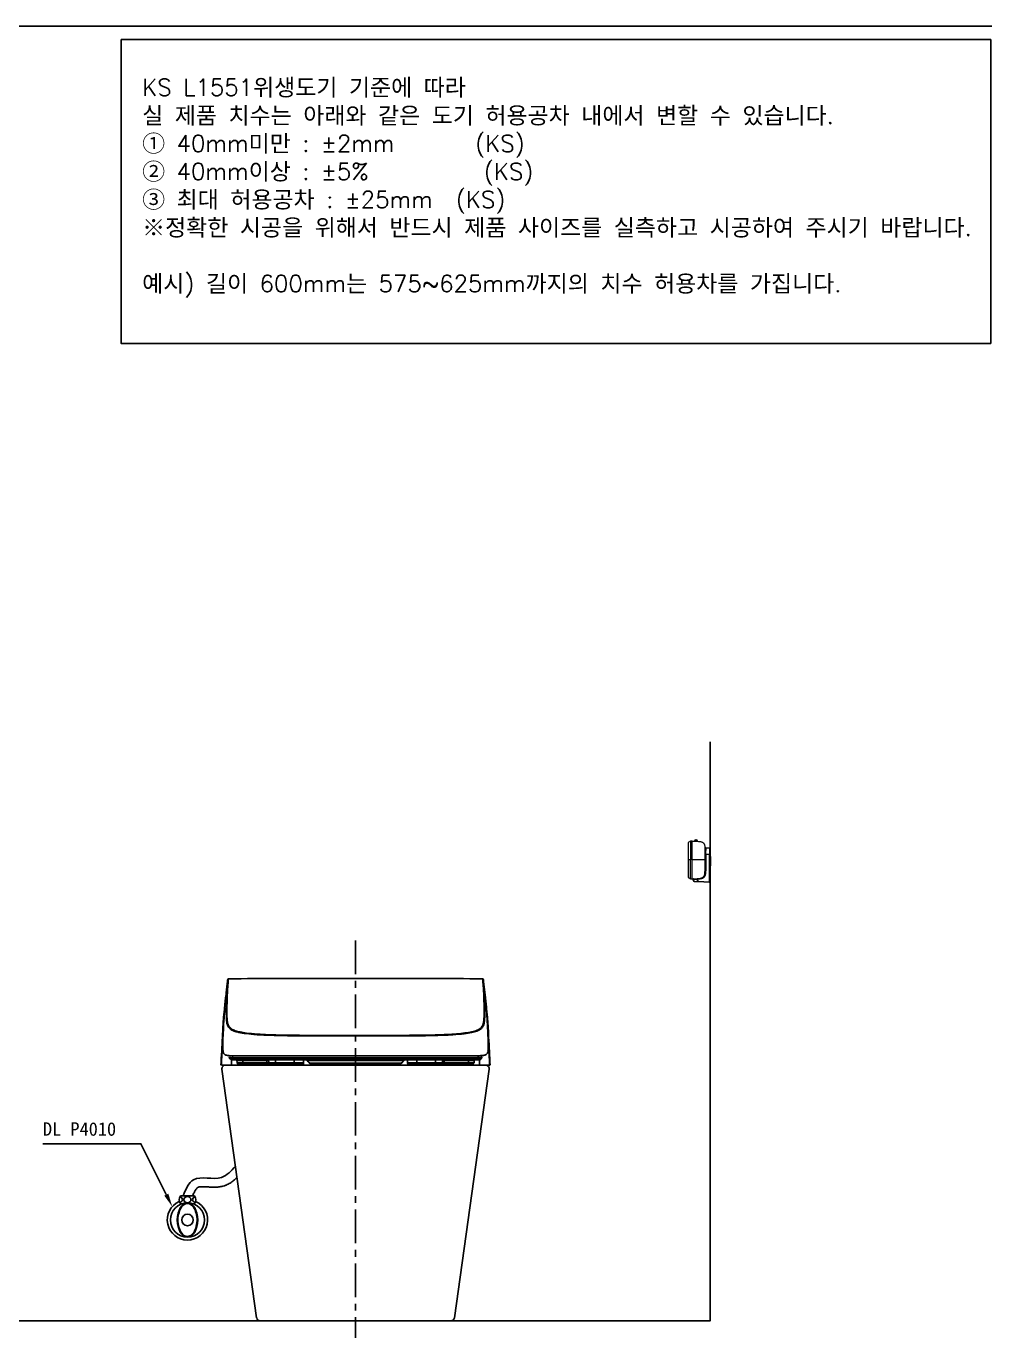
# Model space of a CAD drawing. Extents: x -1671 to 824, y 68 to 2359.
# Drawn here: x -613 to 824, y 270 to 2220 of the extents above; entities that cross this region are included whole.
import ezdxf
from ezdxf.lldxf.tags import DXFTag

# ---------------------------------------------------------------- set-up
doc = ezdxf.new("R2010")
doc.units = 0
doc.header["$LTSCALE"] = 20
doc.header["$MEASUREMENT"] = 0
doc.linetypes.add('CENTER', pattern=[2, 1.25, -0.25, 0.25, -0.25])
doc.layers.get('0').update_dxf_attribs({"linetype": 'CONTINUOUS'})
for name, color, linetype in [('1', 7, 'CONTINUOUS'), ('2', 2, 'CONTINUOUS'), ('3', 3, 'CONTINUOUS'), ('4', 4, 'CONTINUOUS'), ('6', 6, 'CONTINUOUS'), ('61', 7, 'CONTINUOUS'), ('CENTER', 2, 'CENTER')]:
    doc.layers.add(name, color=color, linetype=linetype)
doc.styles.add('ROMANS', font='romans', dxfattribs={"height": 10.144927})
tags = doc.linetypes.add('DASHED', pattern=[0.75, 0.5, -0.25]).pattern_tags.tags
tags[6:7] = [DXFTag(74, 4), DXFTag(75, 0), DXFTag(340, '0'), DXFTag(46, 1.0), DXFTag(50, 0.0), DXFTag(44, 0.0), DXFTag(45, 0.0)]
tags[4:5] = [DXFTag(74, 4), DXFTag(75, 0), DXFTag(340, '0'), DXFTag(46, 1.0), DXFTag(50, 0.0), DXFTag(44, 0.0), DXFTag(45, 0.0)]

msp = doc.modelspace()

# ---------------------------------------------------------------- linework, layer by layer
at = {"color": 7, "linetype": 'Continuous', "lineweight": 15}
for p, q in [((375.9, 1008.2), (372.4, 1006.2)), ((378.4, 1008.2), (375.9, 1008.2)), ((378.4, 952.2), (378.4, 1008.2)), ((381.7, 1008.7), (381.7, 1008.2)), ((383.2, 1010.2), (384.4, 1010.2)), ((384.4, 1010.2), (384.5, 1010.2)), ((386, 1008), (386, 1008.7)), ((397.4, 997.2), (397.4, 996.5)), ((398.4, 998.2), (403.9, 998.2)), ((404.9, 988.2), (404.9, 997.2)), ((375.9, 980.2), (372.4, 980.2)), ((398.4, 988.2), (397.4, 988.2)), ((398.4, 988.2), (398.4, 964.2)), ((403.9, 988.2), (398.4, 988.2)), ((403.9, 947.9), (403.9, 988.2)), ((404.9, 988.2), (403.9, 988.2)), ((404.9, 988.2), (404.9, 947.9)), ((405.4, 985.5), (405.4, 978.5)), ((405.4, 978.5), (405.4, 971.5)), ((372.4, 954.2), (375.9, 952.2)), ((375.9, 952.2), (378.4, 952.2)), ((381.5, 948.1), (379.7, 950.6)), ((385.1, 951.3), (387.1, 948.5)), ((387.1, 948.5), (403.9, 947.9)), ((403.9, 946.9), (387.1, 947.5)), ((404.9, 947.9), (403.9, 947.9))]:
    msp.add_line(p, q, dxfattribs=at)
at = {"color": 8, "linetype": 'Continuous', "lineweight": 15}
for p, q in [((385.7, 1008.7), (381.7, 1008.7)), ((386, 1008.7), (385.7, 1008.7))]:
    msp.add_line(p, q, dxfattribs=at)
for p, q in [((-321.4, 669.2), (-269.7, 299.2)), ((24.5, 299.2), (76.2, 669.2)), ((19.5, 294.9), (-264.7, 294.9))]:
    msp.add_line(p, q)
at = {"color": 7, "linetype": 'Continuous', "lineweight": 15}
for centre, radius, start, end in [((383.2, 1008.7), 1.5, 90, 180), ((384.5, 1008.7), 1.5, 0, 90), ((398.4, 997.2), 1, 90, 180), ((403.9, 997.2), 1, 0, 90), ((404.9, 985.5), 0.5, 0, 90), ((404.9, 971.5), 0.5, 270, 0), ((411, 947.4), 7.19, 176.0125, 183.9875), ((403.9, 947.9), 1, 268, 0)]:
    msp.add_arc(centre, radius, start, end, dxfattribs=at)
for centre, start, end in [((-316.4, 669.9), 90, 187.9537), ((71.3, 669.9), 352.035, 90), ((-264.7, 299.9), 187.9537, 270), ((19.5, 299.9), 270, 352.035)]:
    msp.add_arc(centre, 5, start, end)
for centre in [(398.4, 988.2), (403.9, 988.2)]:
    msp.add_ellipse(centre, major_axis=(0, 10), ratio=0.00349, start_param=0, end_param=1.570796, dxfattribs=at)
for points, knots in [([(372.4, 1006.2), (372.4, 1006.2), (372.4, 1006.1), (372.4, 1005.4), (372.4, 1004.5), (372.4, 1003.3), (372.4, 1001.8), (372.4, 1000), (372.4, 998.1), (372.4, 995.8), (372.4, 993.3), (372.4, 990.8), (372.4, 988), (372.4, 985.2), (372.4, 982.8), (372.4, 981.1), (372.4, 980.2)], [0, 0, 0, 0, 0.073534, 0.179335, 0.233819, 0.288304, 0.394105, 0.448589, 0.503073, 0.608874, 0.663358, 0.717843, 0.823644, 0.878128, 0.932612, 1, 1, 1, 1]), ([(375.9, 1008.2), (375.9, 1008.2), (375.9, 1008.2), (375.9, 1008.1), (375.9, 1007.8), (375.9, 1007.3), (375.9, 1006.6), (375.9, 1005.7), (375.9, 1004.6), (375.9, 1003.3), (375.9, 1001.9), (375.9, 1000.4), (375.9, 998.7), (375.9, 996.8), (375.9, 994.8), (375.9, 992.8), (375.9, 990.6), (375.9, 988.4), (375.9, 985.9), (375.9, 983.2), (375.9, 981.2), (375.9, 980.2)], [0, 0, 0, 0, 0.006863, 0.05979, 0.112716, 0.16718, 0.221643, 0.27457, 0.327496, 0.38196, 0.436423, 0.48935, 0.542276, 0.59674, 0.651203, 0.70413, 0.757056, 0.81152, 0.865984, 0.93262, 1, 1, 1, 1]), ([(378.4, 1008.2), (379.6, 1008.2), (381.9, 1008.2), (385, 1008.1), (387.6, 1007.9), (389.8, 1007.7), (391.6, 1007.3), (393, 1006.8), (394.1, 1006.2), (395, 1005.5), (395.7, 1004.6), (396.3, 1003.6), (396.8, 1002.2), (397.1, 1000.5), (397.3, 998.5), (397.4, 997), (397.4, 996.2)], [0, 0, 0, 0, 0.136575, 0.251437, 0.347332, 0.427367, 0.494909, 0.553695, 0.594435, 0.634168, 0.675231, 0.720513, 0.773012, 0.835503, 0.910437, 1, 1, 1, 1]), ([(378.4, 980.2), (378.4, 981.3), (378.4, 983.4), (378.4, 986.5), (378.4, 989.5), (378.4, 992.4), (378.4, 995.2), (378.4, 997.7), (378.4, 1000.1), (378.4, 1002.2), (378.4, 1004), (378.4, 1005.5), (378.4, 1006.7), (378.4, 1007.6), (378.4, 1008.1), (378.4, 1008.2), (378.4, 1008.2)], [0, 0, 0, 0, 0.0715153, 0.1432587, 0.214774, 0.2862893, 0.3580326, 0.4295479, 0.5010633, 0.5728066, 0.644322, 0.7158373, 0.7875806, 0.8590959, 0.929548, 1, 1, 1, 1]), ([(397.4, 980.2), (397.4, 980.9), (397.4, 982.2), (397.4, 984.2), (397.4, 986), (397.4, 987.6), (397.4, 989), (397.4, 990.3), (397.4, 991.9), (397.4, 993.3), (397.4, 994.4), (397.4, 995.3), (397.4, 996), (397.4, 996.2), (397.4, 996.2)], [0, 0, 0, 0, 0.077673, 0.157735, 0.240041, 0.304404, 0.368745, 0.434477, 0.500188, 0.631454, 0.695816, 0.760158, 0.883566, 1, 1, 1, 1]), ([(372.4, 980.2), (372.4, 978.8), (372.4, 976.6), (372.4, 973.7), (372.4, 970.9), (372.4, 968.2), (372.4, 965.7), (372.4, 963.4), (372.4, 961.2), (372.4, 959.4), (372.4, 957.7), (372.4, 956.4), (372.4, 955.4), (372.4, 954.8), (372.4, 954.3), (372.4, 954.2), (372.4, 954.2)], [0, 0, 0, 0, 0.105801, 0.160285, 0.214769, 0.32057, 0.375055, 0.429539, 0.53534, 0.589824, 0.644308, 0.750109, 0.804593, 0.859078, 0.929106, 1, 1, 1, 1]), ([(375.9, 952.2), (375.9, 952.2), (375.9, 952.2), (375.9, 952.3), (375.9, 952.6), (375.9, 953.1), (375.9, 953.8), (375.9, 954.7), (375.9, 955.8), (375.9, 957.1), (375.9, 958.5), (375.9, 960.1), (375.9, 961.8), (375.9, 963.6), (375.9, 965.6), (375.9, 967.6), (375.9, 969.8), (375.9, 972), (375.9, 974.5), (375.9, 977.3), (375.9, 979.2), (375.9, 980.2)], [0, 0, 0, 0, 0.006863, 0.05979, 0.112716, 0.16718, 0.221643, 0.27457, 0.327496, 0.38196, 0.436423, 0.48935, 0.542276, 0.59674, 0.651203, 0.70413, 0.757056, 0.81152, 0.865984, 0.93262, 1, 1, 1, 1]), ([(397.4, 980.2), (397.4, 980.2), (397.3, 980.2), (397.1, 980.2), (396.8, 980.2), (396.3, 980.2), (395.5, 980.2), (394.4, 980.2), (393, 980.2), (391.5, 980.2), (389.7, 980.2), (387.5, 980.2), (384.9, 980.2), (381.8, 980.2), (379.6, 980.2), (378.4, 980.2)], [0, 0, 0, 0, 0.090388, 0.165876, 0.228717, 0.281445, 0.340941, 0.394848, 0.449516, 0.508085, 0.575425, 0.655145, 0.7505, 0.864499, 1, 1, 1, 1]), ([(378.4, 952.2), (378.4, 952.2), (378.4, 952.3), (378.4, 952.9), (378.4, 953.7), (378.4, 954.9), (378.4, 956.5), (378.4, 958.3), (378.4, 960.4), (378.4, 962.8), (378.4, 965.3), (378.4, 968.1), (378.4, 971), (378.4, 974), (378.4, 977.1), (378.4, 979.2), (378.4, 980.2)], [0, 0, 0, 0, 0.071515, 0.143259, 0.214774, 0.286289, 0.358033, 0.429548, 0.501063, 0.572807, 0.644322, 0.715837, 0.787581, 0.859096, 0.929548, 1, 1, 1, 1]), ([(397.4, 964.2), (397.4, 964.2), (397.4, 964.3), (397.4, 964.7), (397.4, 965.2), (397.4, 966), (397.4, 966.8), (397.4, 967.8), (397.4, 969.2), (397.4, 971), (397.4, 972.8), (397.4, 974.8), (397.4, 977.2), (397.4, 979.2), (397.4, 980.2)], [0, 0, 0, 0, 0.077673, 0.157735, 0.240041, 0.304404, 0.368745, 0.434477, 0.500188, 0.631454, 0.695817, 0.760158, 0.883566, 1, 1, 1, 1]), ([(378.4, 952.2), (379.6, 952.2), (381.8, 952.2), (384.9, 952.3), (387.5, 952.5), (389.7, 952.7), (391.5, 953.1), (393, 953.7), (394.4, 954.4), (395.5, 955.4), (396.3, 956.7), (396.8, 958.2), (397.1, 959.9), (397.3, 961.9), (397.4, 963.4), (397.4, 964.2)], [0, 0, 0, 0, 0.135501, 0.2495, 0.344855, 0.424575, 0.491915, 0.550484, 0.605152, 0.659059, 0.718555, 0.771284, 0.834124, 0.909612, 1, 1, 1, 1]), ([(398.4, 964.2), (398.3, 963.6), (398.3, 962.2), (398.1, 959.7), (397.6, 957.5), (397, 956), (396.4, 955), (395.6, 954.2), (394.7, 953.4), (393.5, 952.8), (391.9, 952.2), (389.9, 951.7), (387.5, 951.5), (385.9, 951.4), (385.1, 951.3)], [0, 0, 0, 0, 0.076601, 0.206181, 0.335104, 0.386396, 0.437619, 0.489065, 0.540529, 0.604778, 0.669158, 0.77907, 0.889534, 1, 1, 1, 1]), ([(397.4, 964.2), (397.4, 964.2), (397.4, 964.2), (397.6, 964.2), (397.9, 964.2), (398.1, 964.2), (398.3, 964.2), (398.3, 964.2), (398.4, 964.2)], [0, 0, 0, 0, 0.219542, 0.439079, 0.658619, 0.878163, 0.960806, 1, 1, 1, 1]), ([(380.5, 952.2), (380.4, 952.2), (380.2, 952.2), (380, 952.1), (379.8, 951.9), (379.6, 951.7), (379.5, 951.4), (379.5, 951.1), (379.5, 950.9), (379.6, 950.7), (379.7, 950.6)], [0, 0, 0, 0, 0.125, 0.25, 0.375, 0.5, 0.625, 0.75, 0.875, 1, 1, 1, 1]), ([(385.1, 951.3), (385.1, 951.3), (384.7, 951.3), (383.9, 951.2), (382.6, 951.1), (381.3, 950.9), (380.4, 950.7), (379.8, 950.6), (379.7, 950.6), (379.7, 950.6), (379.7, 950.6)], [0, 0, 0, 0, 0.000007, 0.147707, 0.295, 0.474236, 0.630333, 0.776299, 0.999993, 1, 1, 1, 1]), ([(381.5, 948.1), (381.5, 948.1), (381.5, 948.1), (381.5, 948.1), (381.7, 948.1), (382.3, 948.2), (383.2, 948.3), (384.4, 948.4), (385.7, 948.5), (386.6, 948.5), (387.1, 948.5), (387.1, 948.5)], [0, 0, 0, 0, 0.000007, 0.055242, 0.251417, 0.38796, 0.529555, 0.684637, 0.842045, 0.999993, 1, 1, 1, 1]), ([(382.2, 947.7), (382.2, 947.7), (382, 947.7), (381.8, 947.8), (381.6, 947.9), (381.5, 948), (381.5, 948.1)], [0, 0, 0, 0, 0.2500003, 0.4999996, 0.7500001, 1, 1, 1, 1]), ([(387.1, 947.5), (386.7, 947.5), (385.9, 947.5), (384.7, 947.6), (383.7, 947.6), (382.9, 947.6), (382.4, 947.7), (382.3, 947.7), (382.2, 947.7), (382.2, 947.7)], [0, 0, 0, 0, 0.169971, 0.339443, 0.488315, 0.614407, 0.740527, 0.940514, 1, 1, 1, 1]), ([(385.1, 952.3), (385.1, 952.3), (385.1, 952.3), (385.1, 952.1), (385.1, 951.7), (385.1, 951.5), (385.1, 951.3)], [0, 0, 0, 0, 0.249999, 0.499998, 0.749999, 1, 1, 1, 1]), ([(387.1, 947.5), (387.1, 947.5), (387.1, 947.5), (387.1, 947.8), (387.1, 948.1), (387.1, 948.4), (387.1, 948.5)], [0, 0, 0, 0, 0.25, 0.500001, 0.75, 1, 1, 1, 1])]:
    msp.add_open_spline(points, degree=3, knots=knots, dxfattribs=at)
at = {"color": 4}
msp.add_spline([(-379, 480.9), (-363.6, 504.7), (-321.8, 508.2), (-301.2, 524.9)], degree=3, dxfattribs=at)
msp.add_open_spline([(-364.9, 480.9), (-364.8, 481.2), (-364.7, 481.4), (-363.8, 483.5), (-363, 485.1), (-361.5, 488), (-360.8, 489.2), (-359.6, 491), (-359.2, 491.6), (-358.4, 492.5), (-358, 492.8), (-357.6, 493.1), (-357.5, 493.2), (-357.4, 493.2), (-357.3, 493.3), (-357.2, 493.3), (-357.2, 493.4), (-357, 493.4), (-356.8, 493.5), (-356.3, 493.7), (-355.8, 493.8), (-354.7, 494.1), (-353.9, 494.1), (-352.3, 494.3), (-351.4, 494.3), (-349.3, 494.3), (-348.2, 494.3), (-345.3, 494.2), (-343.3, 494.1), (-339.1, 493.8), (-336.9, 493.7), (-332.3, 493.7), (-329.9, 493.7), (-325.4, 494.1), (-323.4, 494.4), (-320.3, 495.1), (-319.3, 495.4), (-317.7, 495.8), (-317.2, 496), (-316.1, 496.4), (-315.6, 496.6), (-314.1, 497.2), (-313.1, 497.7), (-310.1, 499.2), (-308.2, 500.4), (-304.7, 502.9), (-303.1, 504.3), (-300.7, 506.5), (-299.8, 507.4), (-298.9, 508.2)], degree=3, knots=[4.914809, 4.914809, 4.914809, 4.914809, 5.752189, 5.752189, 11.457667, 11.457667, 17.163145, 17.163145, 21.327644, 21.327644, 25.492143, 25.492143, 27.273753, 27.273753, 28.346413, 28.346413, 29.419073, 29.419073, 31.564393, 31.564393, 35.26617, 35.26617, 38.967948, 38.967948, 42.669725, 42.669725, 46.371503, 46.371503, 52.037038, 52.037038, 57.702572, 57.702572, 63.368107, 63.368107, 67.74434, 67.74434, 69.894706, 69.894706, 71.014332, 71.014332, 72.133959, 72.133959, 74.373213, 74.373213, 79.190024, 79.190024, 84.006836, 84.006836, 87.101152, 87.101152, 87.101152, 87.101152], dxfattribs=at)
at = {"layer": '1', "color": 7, "linetype": 'Continuous'}
for p, q in [((-311.7, 803.6), (-311.7, 803.6)), ((-310, 687.5), (-310, 685.3)), ((-252, 682.9), (-251.8, 678.4)), ((-240.7, 684.3), (-246.8, 684.3)), ((-241.4, 678.4), (-241.5, 682.9)), ((-240.7, 684.3), (-232.8, 684.3)), ((-240.6, 682.9), (-240.6, 683.5)), ((-233.5, 682.9), (-233.5, 683.5)), ((-213, 684.3), (-219, 684.3)), ((-213.7, 678.4), (-213.7, 682.9)), ((-213, 684.3), (-205, 684.3)), ((-200, 678.4), (-199.8, 682.9)), ((-45.4, 682.9), (-45.1, 678.4)), ((-40.1, 684.3), (-32.7, 684.3)), ((-32.5, 685.1), (-32.5, 683.5)), ((-26.1, 684.3), (-31.6, 684.3)), ((-31.4, 678.4), (-31.4, 682.9)), ((-26.8, 682.9), (-26.8, 683.5)), ((-12.4, 684.3), (-5, 684.3)), ((-11.7, 683.5), (-11.7, 682.9)), ((-4.5, 682.9), (-4.5, 683.5)), ((1.6, 684.3), (-3.8, 684.3)), ((-3.7, 678.4), (-3.7, 682.9)), ((6.7, 678.4), (6.9, 682.9)), ((-307.3, 674.9), (-322.2, 674.9)), ((71.3, 674.9), (-316.4, 674.9)), ((-250.2, 674.9), (-307.3, 674.9)), ((-299, 682.4), (-298.8, 678.8)), ((-298.8, 678.8), (-290.4, 678.8)), ((-296.8, 676.9), (-289.8, 676.9)), ((-254.3, 678.8), (-290.4, 678.8)), ((-253.7, 676.9), (-289.8, 676.9)), ((-254.3, 678.8), (-254.4, 682)), ((-251.8, 678.8), (-254.3, 678.8)), ((-251.7, 676.9), (-253.7, 676.9)), ((-251.8, 678.4), (-241.4, 678.4)), ((-251.8, 677.9), (-251.7, 676.7)), ((-241.4, 677.9), (-251.8, 677.9)), ((-241.4, 676.7), (-251.7, 676.7)), ((-241.1, 674.9), (-249.7, 674.9)), ((-213.7, 678.4), (-241.4, 678.4)), ((-241.4, 677.9), (-213.7, 677.9)), ((-241.4, 676.7), (-241.4, 677.9)), ((-241.4, 676.7), (-213.7, 676.7)), ((-241.1, 674.9), (-213.4, 674.9)), ((-200, 678.4), (-213.7, 678.4)), ((-213.7, 677.9), (-200, 677.9)), ((-213.7, 677.9), (-213.7, 676.7)), ((-213.7, 676.7), (-200.1, 676.7)), ((-213.4, 674.9), (-202.1, 674.9)), ((-200.1, 676.7), (-200, 677.9)), ((-45.1, 678.4), (-31.4, 678.4)), ((-45.1, 677.9), (-45, 676.7)), ((-45.1, 677.9), (-31.4, 677.9)), ((-45, 676.7), (-31.4, 676.7)), ((-43, 674.9), (-31.7, 674.9)), ((-31.7, 674.9), (-4, 674.9)), ((-3.7, 678.4), (-31.4, 678.4)), ((-31.4, 676.7), (-31.4, 677.9)), ((-31.4, 677.9), (-3.7, 677.9)), ((-31.4, 676.7), (-3.7, 676.7)), ((4.5, 674.9), (-4, 674.9)), ((6.7, 678.4), (-3.7, 678.4)), ((-3.7, 677.9), (-3.7, 676.7)), ((6.6, 677.9), (-3.7, 677.9)), ((6.5, 676.7), (-3.7, 676.7)), ((62.1, 674.9), (5, 674.9)), ((6.5, 676.7), (6.6, 677.9)), ((8.6, 676.9), (6.5, 676.9)), ((6.7, 678.8), (9.2, 678.8)), ((44.7, 676.9), (8.6, 676.9)), ((45.3, 678.8), (9.2, 678.8)), ((44.7, 676.9), (51.7, 676.9)), ((45.3, 678.8), (45.4, 682.1)), ((53.7, 678.8), (45.3, 678.8)), ((53.7, 678.8), (53.9, 682.4)), ((77.1, 674.9), (62.1, 674.9))]:
    msp.add_line(p, q, dxfattribs=at)
for centre, radius, start, end in [((-296.8, 678.9), 2, 183, 270), ((-251.3, 678.4), 0.5, 183, 270), ((-249.7, 676.9), 2, 185, 270), ((-202.1, 676.9), 2, 270, 355), ((-200.5, 678.4), 0.5, 270, 357), ((-44.6, 678.4), 0.5, 183, 270), ((-43, 676.9), 2, 185, 270), ((4.5, 676.9), 2, 270, 355), ((6.2, 678.4), 0.5, 270, 357), ((51.7, 678.9), 2, 270, 357)]:
    msp.add_arc(centre, radius, start, end, dxfattribs=at)
for centre, major_axis, ratio, start_param, end_param in [((-316.8, 755.3), (0.991, -0.135), 0.925221, 1.696362, 3.231487), ((71.7, 755.3), (-0.991, -0.135), 0.925221, 3.051698, 4.586823), ((-320, 697.6), (0.999, -0.032), 0.963149, 1.601601, 3.120435), ((-195.1, 681.9), (0, -1), 0.857059, 1.588248, 3.141593), ((74.9, 697.6), (0.999, 0.032), 0.963149, 0.021157, 1.539991), ((-289.8, 678.9), (0, -2), 0.309017, 4.764749, 6.283185), ((-253.7, 678.9), (0, -2), 0.309017, 4.764749, 6.283185), ((-241.4, 678.4), (0, -0.5), 0.139173, 4.764749, 6.283185), ((-241.1, 676.9), (0, 2), 0.139173, 1.658063, 3.141593), ((-213.6, 678.4), (0, -0.5), 0.139173, 4.764749, 6.283185), ((-213.4, 676.9), (0, 2), 0.139173, 1.658063, 3.141593), ((-193.4, 682), (0.884, 0.468), 0.599851, 2.48902, 3.185459), ((-193.4, 682), (0.884, 0.468), 0.599851, 3.185457, 4.009837), ((-51.7, 682), (-0.884, 0.468), 0.599851, 2.347534, 3.089358), ((-51.7, 682), (-0.884, 0.468), 0.599851, 3.089358, 3.794164), ((-31.7, 676.9), (0, 2), 0.139173, 3.141593, 4.625123), ((-31.5, 678.4), (0, -0.5), 0.139173, 0, 1.518436), ((-4, 676.9), (0, 2), 0.139173, 3.141593, 4.625123), ((-3.8, 678.4), (0, -0.5), 0.139173, 0, 1.518436), ((8.6, 678.9), (0, -2), 0.309017, 0, 1.518436), ((44.7, 678.9), (0, -2), 0.309017, 0, 1.518436)]:
    msp.add_ellipse(centre, major_axis=major_axis, ratio=ratio, start_param=start_param, end_param=end_param, dxfattribs=at)
for points, knots in [([(-315.5, 778.4), (-315.2, 781), (-314.6, 786.6), (-313.6, 794.7), (-313, 800.1), (-312.7, 802.7)], [0, 0, 0, 0, 0.326668, 0.680643, 1, 1, 1, 1]), ([(-314.8, 757), (-314.8, 758.9), (-314.8, 762.3), (-314.6, 769.3), (-314.3, 778.2), (-313.7, 788.6), (-313.1, 796.9), (-312.8, 801.3), (-312.7, 802.7)], [0, 0, 0, 0, 0.141036, 0.249904, 0.499783, 0.749764, 0.916662, 1, 1, 1, 1]), ([(-313.9, 757.9), (-313.9, 764.5), (-313.7, 771.6), (-313, 786.7), (-312.4, 794.7), (-311.7, 803.6)], [0, 0, 0, 0, 0.5, 0.5, 1, 1, 1, 1]), ([(-311.7, 803.6), (-286.5, 803.7), (-236, 804), (-160.4, 804.1), (-84.7, 804.1), (-9.1, 804), (41.4, 803.7), (66.6, 803.6)], [0, 0, 0, 0, 0.200076, 0.400114, 0.600114, 0.800075, 1, 1, 1, 1]), ([(67.6, 802.7), (67.7, 800.9), (68, 797.2), (68.2, 793.8), (68.3, 792.1)], [0, 0, 0, 0, 0.500173, 1, 1, 1, 1]), ([(67.4, 792.9), (68.1, 782.1), (68.6, 772.2), (68.8, 758.5), (68.9, 754.1), (68.7, 746), (68.5, 742.4), (68, 739.3)], [0, 0, 0, 0, 0.5, 0.5, 0.75, 0.75, 1, 1, 1, 1]), ([(68.3, 792.1), (68.4, 790.4), (68.7, 786.7), (69, 781.2), (69.3, 775.2), (69.5, 768.7), (69.7, 761.6), (69.7, 755), (69.7, 748.6), (69.5, 743.3), (69.1, 740.1), (68.9, 738.4)], [0, 0, 0, 0, 0.079655, 0.169452, 0.269417, 0.379575, 0.499943, 0.65291, 0.750136, 0.875496, 1, 1, 1, 1]), ([(72.1, 761.6), (72.1, 761.4), (72.2, 760.8), (72.2, 759.7), (72.4, 758), (72.5, 755.6), (72.7, 752.6), (72.9, 749), (73.1, 744.9), (73.4, 740.1), (73.7, 734.9), (74, 729.2), (74.3, 723.2), (74.6, 716.8), (74.8, 710.4), (75, 704.2), (75, 698.5), (74.5, 694.1), (73.1, 691.7), (70.3, 689.9), (65.3, 689.2), (57.5, 689.1), (46.8, 689.1), (32.9, 689.1), (14.7, 689.1), (-9.1, 689.1), (-40.1, 689.1), (-79.1, 689.1), (-113, 689.2), (-139.1, 689.2), (-158.7, 689.2), (-183.1, 689.1), (-210.5, 689.1), (-238.1, 689.1), (-263.5, 689.1), (-284.9, 689.1), (-300.5, 689), (-310.4, 689.1), (-315.2, 689.9), (-317.3, 691.1), (-318.4, 692.1), (-319.2, 693.4), (-319.9, 695.9), (-320.2, 701.8), (-319.9, 712.4), (-319.3, 727.3), (-318.4, 742.9), (-317.7, 754.7), (-317.4, 760.1), (-317.3, 761.6)], [0, 0, 0, 0, 0.001119, 0.003576, 0.007371, 0.012506, 0.018979, 0.02679, 0.035938, 0.046425, 0.05825, 0.071413, 0.085913, 0.10175, 0.118924, 0.137435, 0.15728, 0.17846, 0.200993, 0.22488, 0.250117, 0.276698, 0.304621, 0.333888, 0.364502, 0.396462, 0.42976, 0.464381, 0.500343, 0.511789, 0.527896, 0.548652, 0.574047, 0.604076, 0.638738, 0.678033, 0.718519, 0.751229, 0.77616, 0.79331, 0.802684, 0.811893, 0.828579, 0.852743, 0.884394, 0.923538, 0.964679, 0.990168, 1, 1, 1, 1]), ([(-317.3, 761.6), (-317.3, 761.7), (-317.2, 762.1), (-317.2, 762.7), (-317.1, 763.5), (-317.1, 764.3), (-317, 765.1), (-316.9, 766), (-316.8, 766.8), (-316.8, 767.5), (-316.7, 768), (-316.7, 768.4), (-316.6, 768.7), (-316.6, 769.1), (-316.5, 769.5), (-316.5, 769.9), (-316.4, 771), (-316.2, 772.3), (-316.1, 773.4), (-316.1, 773.9), (-316, 774.6), (-315.9, 775.4), (-315.8, 776.2), (-315.7, 776.7), (-315.7, 777.4), (-315.6, 777.9), (-315.5, 778.4)], [0, 0, 0, 0, 0.065063, 0.127736, 0.188626, 0.248148, 0.306476, 0.363994, 0.410206, 0.4456, 0.479528, 0.49297, 0.507757, 0.538511, 0.553571, 0.568633, 0.598757, 0.72566, 0.752812, 0.77125, 0.792904, 0.860962, 0.894248, 0.911269, 0.929549, 1, 1, 1, 1]), ([(70.4, 778.4), (70.5, 777.9), (70.6, 777), (70.7, 775.7), (70.9, 774.5), (71, 773.7), (71, 773.3), (71.1, 772.6), (71.2, 771.6), (71.3, 770.4), (71.4, 769.2), (71.6, 767.7), (71.7, 766.4), (71.8, 765.1), (71.9, 764.3), (72, 763.5), (72.1, 762.7), (72.1, 762.1), (72.1, 761.7), (72.1, 761.6)], [0, 0, 0, 0, 0.070483, 0.139078, 0.207183, 0.242378, 0.258452, 0.274481, 0.339445, 0.401655, 0.461925, 0.52092, 0.636325, 0.693826, 0.752122, 0.811597, 0.872428, 0.935026, 1, 1, 1, 1]), ([(-319.7, 734.1), (-319.6, 735.8), (-319.4, 740.1), (-318.9, 745.9), (-318.4, 751.3), (-318, 754), (-317.8, 755.3)], [0, 0, 0, 0, 0.245713, 0.622838, 0.811555, 1, 1, 1, 1]), ([(-316.2, 758.8), (-316.5, 758.7), (-317.1, 758.5), (-317.2, 758), (-317.5, 757.3), (-317.7, 756.2), (-317.8, 755.5)], [0, 0, 0, 0, 0.141392, 0.302729, 0.588263, 1, 1, 1, 1]), ([(68.9, 738.4), (68.8, 737.7), (68.5, 736.3), (67.8, 734.3), (67, 732.6), (65.9, 731.1), (64.7, 729.7), (63.3, 728.5), (61.7, 727.5), (60, 726.6), (56.7, 725.2), (50.3, 723.5), (38.8, 721.7), (25.8, 720.5), (8.7, 719.6), (-13.7, 718.9), (-47.3, 718.6), (-85.9, 718.6), (-123.7, 718.6), (-157.8, 718.6), (-185.7, 718.6), (-206.4, 718.7), (-226.2, 718.9), (-245.5, 719.3), (-261.7, 719.9), (-276.3, 720.9), (-288.4, 722.3), (-298, 724.1), (-304.4, 726.1), (-308.6, 728.4), (-311.7, 731.6), (-313.7, 735.8), (-314.4, 740.6), (-314.7, 745.6), (-314.9, 750.8), (-314.8, 754.9), (-314.8, 757)], [0, 0, 0, 0, 0.013632, 0.026844, 0.039636, 0.052011, 0.063969, 0.075511, 0.086638, 0.097352, 0.107654, 0.143885, 0.185511, 0.232509, 0.256269, 0.308634, 0.366526, 0.409252, 0.455718, 0.50111, 0.530534, 0.561832, 0.587262, 0.622725, 0.665169, 0.693167, 0.736588, 0.778758, 0.805081, 0.832178, 0.860065, 0.893414, 0.924466, 0.947353, 0.972531, 1, 1, 1, 1]), ([(-313.9, 757.9), (-314, 755.3), (-314, 750.1), (-313.7, 743.3), (-313, 737.5), (-311.2, 732.7), (-307.5, 729), (-301.9, 726.2), (-294.4, 724.4), (-283.8, 722.6), (-270.2, 721.3), (-253.9, 720.4), (-239.1, 719.9), (-222, 719.6), (-202.6, 719.4), (-177.2, 719.4), (-156, 719.3), (-139.4, 719.3), (-131, 719.3), (-126.8, 719.3), (-124.4, 719.3), (-123.2, 719.3), (-122.6, 719.3)], [0, 0, 0, 0, 0.062237, 0.124412, 0.186603, 0.24887, 0.311241, 0.373634, 0.435962, 0.498131, 0.586015, 0.65734, 0.711669, 0.748729, 0.823915, 0.874325, 0.936961, 0.968335, 0.984148, 0.992072, 0.996036, 1, 1, 1, 1]), ([(72.7, 755.5), (72.6, 756.1), (72.4, 757), (72.2, 757.8), (72, 758.4), (71.5, 758.6), (71, 758.8)], [0, 0, 0, 0, 0.359547, 0.612677, 0.786451, 1, 1, 1, 1]), ([(72.7, 755.3), (72.9, 754), (73.2, 751.3), (73.8, 745.9), (74.2, 740.1), (74.5, 735.8), (74.6, 734.2)], [0, 0, 0, 0, 0.189411, 0.378553, 0.757037, 1, 1, 1, 1]), ([(-319.7, 734.3), (-320, 728.4), (-320.7, 715.6), (-321.7, 695.8), (-322.5, 681.9), (-322.8, 674.9)], [0, 0, 0, 0, 0.297999, 0.648883, 1, 1, 1, 1]), ([(-321, 697.6), (-321, 698.8), (-320.9, 700.7), (-320.8, 704.6), (-320.6, 709.7), (-320.4, 716.5), (-320.2, 722.6), (-320, 727.1), (-319.9, 729.7), (-319.8, 731.8), (-319.8, 733.2), (-319.7, 734.1)], [0, 0, 0, 0, 0.112422, 0.186977, 0.373952, 0.560925, 0.747867, 0.841348, 0.903673, 0.934836, 1, 1, 1, 1]), ([(-122.6, 719.3), (-122.1, 719.3), (-121.1, 719.3), (-119.1, 719.3), (-115.6, 719.3), (-108.6, 719.3), (-94.7, 719.3), (-76.5, 719.4), (-54.5, 719.4), (-31.3, 719.5), (-2, 719.9), (20.6, 720.9), (37.5, 722.5), (48.1, 724.2), (57, 726.2), (63, 729.3), (66.2, 733.2), (67.5, 736.5), (67.9, 738.5), (68, 739.3)], [0, 0, 0, 0, 0.003957, 0.007912, 0.015832, 0.031647, 0.063259, 0.126098, 0.178756, 0.251565, 0.343902, 0.501387, 0.585045, 0.667997, 0.75013, 0.844284, 0.916879, 0.968593, 1, 1, 1, 1]), ([(77.7, 674.9), (77.3, 681.9), (76.6, 695.7), (75.5, 715.6), (74.9, 728.5), (74.6, 734.5)], [0, 0, 0, 0, 0.350136, 0.699954, 1, 1, 1, 1]), ([(74.6, 734.2), (74.6, 733.2), (74.7, 731.9), (74.8, 729.7), (74.9, 727.1), (75, 722.6), (75.3, 716.5), (75.5, 709.7), (75.7, 704.6), (75.8, 700.7), (75.9, 698.8), (75.9, 697.6)], [0, 0, 0, 0, 0.066816, 0.097919, 0.160129, 0.253455, 0.440098, 0.626742, 0.81337, 0.887782, 1, 1, 1, 1]), ([(-318.7, 695.5), (-318.8, 695.5), (-319.5, 695.8), (-320.7, 696.5), (-320.9, 697.2), (-321, 697.6)], [0, 0, 0, 0, 0.036981, 0.483185, 1, 1, 1, 1]), ([(-320, 698.5), (-320, 698.4), (-320, 698), (-319.7, 697.5), (-319.3, 697.2), (-319, 697), (-319, 697)], [0, 0, 0, 0, 0.322956, 0.642692, 0.963874, 1, 1, 1, 1]), ([(-310, 685.3), (-310, 685.4), (-310.2, 685.7), (-310.3, 686.1), (-310.4, 686.6), (-310.5, 687.1), (-310.6, 687.5)], [0, 0, 0, 0, 0.285326, 0.455346, 0.643616, 1, 1, 1, 1]), ([(-310.2, 687.5), (-309.9, 687), (-309.3, 686.4), (-308.1, 686.2), (-306.7, 686.2), (-305.1, 686.1), (-303.4, 686.1), (-301.5, 686.1), (-299.2, 686.1), (-296.8, 686.1), (-294, 686.1), (-290.9, 686.1), (-287.3, 686.1), (-282.9, 686.1), (-277.6, 686.1), (-271.5, 686.1), (-264.5, 686.1), (-257, 686.1), (-249.4, 686.1), (-242.1, 686.1), (-235.1, 686.1), (-228.5, 686.1), (-222.3, 686.1), (-216.4, 686.1), (-210.5, 686.1), (-204.2, 686.1), (-197.1, 686.1), (-189, 686.1), (-180, 686.1), (-170.9, 686.1), (-162.1, 686.1), (-154.1, 686.1), (-147, 686.1), (-140.6, 686.1), (-134.8, 686.1), (-129.5, 686.1), (-124.3, 686.1), (-119, 686.1), (-113.4, 686.1), (-107.1, 686.1), (-100.2, 686.1), (-93, 686.1), (-85.7, 686.1), (-78.6, 686.1), (-71.6, 686.1), (-64.6, 686.1), (-57.4, 686.1), (-49.8, 686.1), (-42.1, 686.1), (-33.9, 686.1), (-25.3, 686.1), (-16.5, 686.1), (-7.8, 686.1), (0.2, 686.1), (7.4, 686.1), (13.8, 686.1), (19.8, 686.1), (25.8, 686.1), (31.7, 686.1), (37.3, 686.1), (42.2, 686.1), (46.3, 686.1), (49.9, 686.1), (53.1, 686.1), (56, 686.1), (58.5, 686.1), (60.5, 686.1), (62, 686.2), (63.1, 686.2), (63.9, 686.4), (64.5, 686.8), (65, 687.3), (65.2, 687.9), (65.3, 688.2)], [0, 0, 0, 0, 0.019678, 0.037747, 0.053948, 0.068374, 0.081988, 0.096157, 0.11053, 0.124654, 0.138292, 0.152788, 0.168777, 0.186464, 0.205968, 0.226707, 0.248176, 0.269756, 0.289025, 0.305911, 0.320933, 0.334361, 0.346298, 0.357021, 0.367228, 0.377691, 0.389217, 0.402124, 0.416034, 0.429755, 0.442279, 0.453433, 0.463248, 0.471894, 0.479662, 0.486851, 0.493766, 0.500746, 0.508275, 0.516786, 0.526339, 0.536558, 0.546818, 0.556829, 0.566607, 0.576818, 0.587816, 0.599549, 0.612023, 0.625676, 0.641075, 0.658253, 0.676481, 0.69471, 0.712065, 0.728589, 0.745008, 0.762841, 0.78286, 0.803863, 0.824008, 0.84184, 0.858455, 0.875283, 0.893162, 0.911798, 0.929087, 0.944495, 0.958334, 0.970733, 0.981594, 0.991208, 1, 1, 1, 1]), ([(65.4, 687.5), (65.4, 687.2), (65.3, 686.9), (65.1, 685.9), (64.9, 685.3), (64, 684.1), (63.2, 684.1), (61.1, 683.9), (59.8, 683.9), (55, 683.9), (50.4, 683.9), (39.2, 683.9), (32.4, 683.9), (16.2, 683.9), (6.7, 683.9), (-16.1, 683.9), (-29.5, 683.9), (-52.8, 683.9), (-61.1, 683.9), (-78.4, 683.9), (-87.5, 683.9), (-105.9, 683.9), (-115.3, 683.9), (-133.9, 683.9), (-143.3, 683.9), (-161.6, 683.9), (-170.5, 683.9), (-187.7, 683.9), (-195.8, 683.9), (-218.7, 683.9), (-231.7, 683.9), (-254, 683.9), (-263.3, 683.9), (-279.1, 683.9), (-285.7, 683.9), (-296.6, 683.9), (-301, 683.9), (-305.6, 683.9), (-306.8, 683.9), (-308.7, 684.1), (-309.5, 684.3), (-310, 685.3)], [0, 0, 0, 0, 0.005513, 0.005513, 0.024277, 0.024277, 0.061805, 0.061805, 0.099333, 0.099333, 0.174388, 0.174388, 0.249444, 0.249444, 0.324499, 0.324499, 0.399555, 0.399555, 0.437083, 0.437083, 0.474611, 0.474611, 0.512139, 0.512139, 0.549666, 0.549666, 0.587194, 0.587194, 0.624722, 0.624722, 0.699778, 0.699778, 0.774833, 0.774833, 0.849889, 0.849889, 0.924944, 0.924944, 0.962472, 0.962472, 1, 1, 1, 1]), ([(-309.8, 687.2), (-309.4, 686.4), (-308.7, 686.3), (-306.8, 686.1), (-305.6, 686.1), (-301, 686.1), (-296.6, 686.1), (-285.6, 686.1), (-279, 686.1), (-263.2, 686.1), (-253.9, 686.1), (-237.2, 686.1), (-231.2, 686.1), (-218.1, 686.1), (-211, 686.1), (-195.8, 686.1), (-187.7, 686.1), (-170.6, 686.1), (-161.7, 686.1), (-143.5, 686.1), (-134.2, 686.1), (-115.5, 686.1), (-106.2, 686.1), (-87.8, 686.1), (-78.8, 686.1), (-61.6, 686.1), (-53.5, 686.1), (-38, 686.1), (-30.7, 686.1), (-17.2, 686.1), (-11, 686.1), (6.2, 686.1), (15.7, 686.1), (32, 686.1), (38.8, 686.1), (50.2, 686.1), (54.8, 686.1), (59.7, 686.1), (61, 686.1), (63.1, 686.2), (63.8, 686.3), (64.4, 686.8)], [0, 0, 0, 0, 0.03536, 0.03536, 0.074101, 0.074101, 0.151584, 0.151584, 0.229067, 0.229067, 0.30655, 0.30655, 0.345292, 0.345292, 0.384033, 0.384033, 0.422775, 0.422775, 0.461516, 0.461516, 0.500258, 0.500258, 0.538999, 0.538999, 0.577741, 0.577741, 0.616482, 0.616482, 0.655224, 0.655224, 0.693965, 0.693965, 0.771448, 0.771448, 0.848931, 0.848931, 0.926414, 0.926414, 0.965156, 0.965156, 1, 1, 1, 1]), ([(64.2, 685.3), (64.2, 685.2), (63.9, 684.2), (63.2, 683.3), (61.8, 683), (59.8, 682.9), (57, 682.9), (53.6, 682.9), (49.2, 682.9), (43.4, 682.9), (34.9, 682.9), (23.8, 682.9), (11.1, 682.9), (-2.7, 682.9), (-16.7, 682.9), (-31.5, 682.9), (-45.1, 682.9), (-60.5, 682.9), (-79.5, 682.9), (-99.5, 682.9), (-114.7, 682.9), (-134.2, 682.9), (-154.6, 682.9), (-173.2, 682.9), (-192.3, 682.9), (-214.2, 682.9), (-237.3, 682.9), (-254.1, 682.9), (-266.4, 682.9), (-275.9, 682.9), (-285.5, 682.9), (-293.1, 682.9), (-299, 682.9), (-302.6, 682.9), (-305.2, 682.9), (-306.7, 683), (-307.5, 683.1), (-308.1, 683.3), (-308.6, 683.7), (-308.8, 684.1), (-309, 684.3)], [0, 0, 0, 0, 0.003251, 0.025098, 0.047594, 0.068544, 0.09632, 0.119281, 0.1375, 0.170573, 0.203263, 0.240857, 0.286161, 0.312311, 0.34118, 0.376756, 0.39521, 0.410222, 0.450218, 0.478162, 0.493131, 0.512512, 0.557584, 0.576209, 0.592529, 0.642349, 0.683598, 0.728605, 0.762318, 0.788144, 0.821797, 0.869451, 0.892247, 0.920534, 0.944389, 0.963238, 0.972694, 0.982203, 0.990798, 1, 1, 1, 1]), ([(-305.9, 687.5), (-305.4, 686.5), (-304.7, 686.3), (-302.8, 686.1), (-301.7, 686.1), (-297.3, 686.1), (-293.2, 686.1), (-285.4, 686.1), (-282.6, 686.1), (-276.3, 686.1), (-272.9, 686.1), (-265.4, 686.1), (-261.4, 686.1), (-254.8, 686.1), (-252.5, 686.1), (-250, 686.1)], [0, 0, 0, 0, 0.13328, 0.13328, 0.266559, 0.266559, 0.533118, 0.533118, 0.666398, 0.666398, 0.799677, 0.799677, 0.932957, 0.932957, 1, 1, 1, 1]), ([(-195.2, 682.9), (-195.3, 682.9), (-195.4, 682.9), (-195.6, 682.9), (-195.6, 682.9), (-195.6, 682.9), (-195.6, 682.9), (-195.6, 682.9)], [0, 0, 0, 0, 0.356761, 0.71473, 0.82019, 0.92629, 1, 1, 1, 1]), ([(-195.3, 682.9), (-195.3, 682.8), (-195.2, 682.8), (-195, 682.7), (-194.9, 682.5), (-194.8, 682.4), (-194.7, 682.4)], [0, 0, 0, 0, 0.232724, 0.479452, 0.736729, 1, 1, 1, 1]), ([(-50, 682.9), (-50.5, 682.9), (-51.5, 682.9), (-53.1, 682.9), (-54.7, 682.9), (-56.4, 682.9), (-58.2, 682.9), (-60, 682.9), (-61.6, 682.9), (-63.8, 682.9), (-66.7, 682.9), (-70, 682.9), (-72.7, 682.9), (-74.9, 682.9), (-77.1, 682.9), (-80.2, 682.9), (-84.2, 682.9), (-90.8, 682.9), (-98, 682.9), (-105.4, 682.9), (-110.1, 682.9), (-113.9, 682.9), (-116.8, 682.9), (-119.2, 682.9), (-121.1, 682.9), (-122.1, 682.9), (-122.6, 682.9)], [0, 0, 0, 0, 0.031255, 0.062506, 0.093757, 0.125011, 0.16073, 0.196446, 0.223234, 0.250022, 0.312523, 0.375023, 0.406274, 0.437526, 0.468777, 0.500031, 0.562551, 0.625052, 0.74999, 0.812484, 0.874977, 0.906229, 0.937489, 0.968747, 0.984374, 1, 1, 1, 1]), ([(-50.4, 682.4), (-50.4, 682.4), (-50.3, 682.5), (-50.2, 682.7), (-50, 682.8), (-49.9, 682.8), (-49.8, 682.9)], [0, 0, 0, 0, 0.233857, 0.481015, 0.737921, 1, 1, 1, 1]), ([(-49.6, 682.9), (-49.6, 682.9), (-49.6, 682.9), (-49.5, 682.9), (-49.5, 682.9), (-49.5, 682.9), (-49.5, 682.9), (-49.5, 682.9), (-49.6, 682.9), (-49.7, 682.9), (-49.9, 682.9), (-49.9, 682.9), (-50, 682.9)], [0, 0, 0, 0, 0.034249, 0.079085, 0.129115, 0.227209, 0.317977, 0.413396, 0.612584, 0.812532, 0.908667, 1, 1, 1, 1]), ([(4.7, 686.1), (9.2, 686.1), (13.4, 686.1), (25.5, 686.1), (32.3, 686.1), (41, 686.1), (43.7, 686.1), (48.4, 686.1), (50.5, 686.1), (54.1, 686.1), (55.5, 686.1), (57.9, 686.2), (58.9, 686.2), (60, 686.6), (60.3, 686.8), (60.7, 687.4), (60.8, 687.6), (60.9, 687.8)], [0, 0, 0, 0, 0.124357, 0.124357, 0.38616, 0.38616, 0.517061, 0.517061, 0.647963, 0.647963, 0.778864, 0.778864, 0.909766, 0.909766, 0.975217, 0.975217, 1, 1, 1, 1]), ([(75.9, 697.6), (75.9, 697.4), (75.8, 697.1), (75.5, 696.7), (75, 696.2), (74.6, 696), (74.3, 695.8)], [0, 0, 0, 0, 0.277924, 0.540085, 0.786525, 1, 1, 1, 1]), ([(-290.5, 682.1), (-291, 682.1), (-292.1, 682.1), (-293.6, 682.1), (-294.9, 682.1), (-296, 682.2), (-296.9, 682.2), (-297.7, 682.2), (-298.3, 682.3), (-298.7, 682.3), (-298.9, 682.3), (-299, 682.4), (-299, 682.4), (-299, 682.4)], [0, 0, 0, 0, 0.110221, 0.217512, 0.321877, 0.423316, 0.521832, 0.617426, 0.7101, 0.799856, 0.886695, 0.97062, 1, 1, 1, 1]), ([(-251.6, 682), (-251.8, 682), (-252.8, 682), (-253.7, 682), (-254.4, 682)], [0, 0, 0, 0, 0.28269, 1, 1, 1, 1]), ([(-214.5, 674.9), (-215, 674.9), (-216.7, 674.9), (-219.5, 674.9), (-223.7, 674.9), (-227.9, 674.9), (-231.1, 674.9), (-233.5, 674.9), (-235, 674.9), (-235.9, 674.9), (-236.6, 674.9), (-236.9, 674.9), (-237.2, 674.9)], [0, 0, 0, 0, 0.041641, 0.150486, 0.259331, 0.477021, 0.694711, 0.803556, 0.87944, 0.948441, 0.948441, 1, 1, 1, 1]), ([(-43.3, 674.9), (-43.8, 674.9), (-46.8, 674.9), (-52.4, 674.9), (-68, 674.9), (-91.4, 674.9), (-122.6, 674.9), (-153.7, 674.9), (-177.1, 674.9), (-192.7, 674.9), (-198.4, 674.9), (-201.5, 674.9), (-202.1, 674.9)], [0, 0, 0, 0, 0.008149, 0.057257, 0.106364, 0.302794, 0.499223, 0.695653, 0.892083, 0.94119, 0.990298, 1, 1, 1, 1]), ([(-194.3, 682), (-194.4, 682), (-194.6, 682.2), (-194.7, 682.3), (-194.8, 682.4), (-194.8, 682.4)], [0, 0, 0, 0, 0.526306, 0.92497, 1, 1, 1, 1]), ([(-194.3, 681.9), (-194.1, 681.6), (-193.8, 681.1), (-193.2, 680.3), (-192.6, 679.6), (-191.6, 678.7), (-190.6, 678.2), (-189.6, 677.9), (-189.1, 677.9), (-188.9, 677.9)], [0, 0, 0, 0, 0.11397, 0.227951, 0.360513, 0.493858, 0.762609, 0.881299, 1, 1, 1, 1]), ([(-122.6, 681.9), (-127.3, 681.9), (-136.7, 681.9), (-150.2, 681.9), (-162.4, 681.9), (-173.5, 681.9), (-182.1, 681.9), (-188.8, 681.9), (-192.8, 681.9), (-194.3, 681.9)], [0, 0, 0, 0, 0.149984, 0.30006, 0.450125, 0.600191, 0.750359, 0.900615, 1, 1, 1, 1]), ([(-193.8, 681.3), (-193.5, 680.9), (-193, 680), (-192.2, 679), (-191.4, 678.2), (-190.5, 677.6), (-189.7, 677.2), (-188.9, 676.9), (-188.3, 676.9), (-188, 676.9)], [0, 0, 0, 0, 0.164034, 0.32101, 0.470925, 0.613779, 0.749575, 0.878313, 1, 1, 1, 1]), ([(-188.9, 677.9), (-186.6, 677.9), (-181.8, 677.9), (-173.4, 677.9), (-162.4, 677.9), (-150.1, 677.9), (-136.7, 677.9), (-127.3, 677.9), (-122.6, 677.9)], [0, 0, 0, 0, 0.153915, 0.323241, 0.492451, 0.661661, 0.830882, 1, 1, 1, 1]), ([(-50.9, 681.9), (-52.4, 681.9), (-56.3, 681.9), (-63, 681.9), (-71.7, 681.9), (-82.7, 681.9), (-95, 681.9), (-108.5, 681.9), (-117.9, 681.9), (-122.6, 681.9)], [0, 0, 0, 0, 0.099385, 0.249641, 0.399809, 0.549875, 0.699941, 0.850016, 1, 1, 1, 1]), ([(-122.6, 677.9), (-117.9, 677.9), (-108.5, 677.9), (-95, 677.9), (-82.7, 677.9), (-71.7, 677.9), (-63.3, 677.9), (-58.5, 677.9), (-56.3, 677.9)], [0, 0, 0, 0, 0.169117, 0.338339, 0.507549, 0.676759, 0.846085, 1, 1, 1, 1]), ([(-56.6, 676.9), (-56.4, 677), (-56, 677), (-55.2, 677.3), (-54.2, 677.8), (-53.4, 678.5), (-53, 678.9), (-52.9, 679)], [0, 0, 0, 0, 0.102084, 0.357674, 0.62938, 0.917207, 1, 1, 1, 1]), ([(-56.3, 677.9), (-56, 677.9), (-55.6, 677.9), (-54.6, 678.2), (-53.3, 678.8), (-52.2, 680), (-51.4, 681.1), (-51, 681.6), (-50.9, 681.9)], [0, 0, 0, 0, 0.116251, 0.232499, 0.500157, 0.767666, 0.883835, 1, 1, 1, 1]), ([(-50.4, 682.4), (-50.4, 682.4), (-50.4, 682.4), (-50.5, 682.2), (-50.7, 682), (-50.8, 682)], [0, 0, 0, 0, 0.073875, 0.445978, 1, 1, 1, 1]), ([(-7.9, 674.9), (-8.2, 674.9), (-8.5, 674.9), (-9.3, 674.9), (-10.1, 674.9), (-11.6, 674.9), (-14.1, 674.9), (-17.2, 674.9), (-21.4, 674.9), (-25.6, 674.9), (-28.6, 674.9), (-30.4, 674.9), (-31, 674.9)], [0, 0, 0, 0, 0.050987, 0.050987, 0.119232, 0.19428, 0.301928, 0.517222, 0.732517, 0.840164, 0.947811, 1, 1, 1, 1]), ([(9.2, 682), (8.8, 682), (7.9, 682), (7, 682), (6.5, 682), (6.4, 682)], [0, 0, 0, 0, 0.487916, 0.937282, 1, 1, 1, 1]), ([(53.9, 682.4), (53.9, 682.4), (53.7, 682.3), (52.9, 682.2), (51.2, 682.2), (48.7, 682.1), (46.5, 682.1), (45.4, 682.1)], [0, 0, 0, 0, 0.143078, 0.336673, 0.544021, 0.765129, 1, 1, 1, 1])]:
    msp.add_open_spline(points, degree=3, knots=knots, dxfattribs=at)
for points, degree in [([(-312.3, 803.3), (-312.5, 803.2), (-312.7, 802.9), (-312.7, 802.7)], 3), ([(-312, 803.5), (-312.1, 803.5), (-312.2, 803.4), (-312.3, 803.3)], 3), ([(-311.7, 803.6), (-311.8, 803.6), (-311.9, 803.5), (-312, 803.5)], 3), ([(67.4, 792.9), (67.1, 796.3), (66.9, 799.9), (66.6, 803.6)], 3), ([(67.2, 803.3), (67, 803.5), (66.8, 803.6), (66.6, 803.6)], 3), ([(67.6, 802.7), (67.5, 802.9), (67.4, 803.2), (67.2, 803.3)], 3), ([(67.6, 802.7), (67.9, 800), (68.5, 794.5), (69.5, 786.4), (70.1, 781.1), (70.4, 778.4)], 3), ([(67.4, 792.9), (67.8, 792.9), (68.3, 792.5), (68.3, 792.1)], 3), ([(-313.9, 757.9), (-314.3, 757.8), (-314.8, 757.4), (-314.8, 757)], 3), ([(68, 739.3), (68.4, 739.2), (68.9, 738.8), (68.9, 738.4)], 3), ([(-322.2, 674.9), (-321.8, 682.5), (-321.4, 690), (-321, 697.6)], 3), ([(-306.8, 683.1), (-307, 680.3), (-307.1, 677.6), (-307.3, 674.9)], 3), ([(-195.1, 682.9), (-195.1, 682.9), (-195.2, 682.9), (-195.2, 682.9)], 3), ([(-122.6, 682.9), (-125.8, 682.9), (-131.9, 682.9), (-139.8, 682.9), (-146.7, 682.9), (-152.8, 682.9), (-158, 682.9), (-162.5, 682.9), (-166.5, 682.9), (-170, 682.9), (-173.4, 682.9), (-176.7, 682.9), (-179.8, 682.9), (-182.8, 682.9), (-185.7, 682.9), (-188.8, 682.9), (-191.9, 682.9), (-194, 682.9), (-195.1, 682.9)], 3), ([(-50, 682.9), (-50, 682.9), (-50, 682.9), (-50, 682.9)], 3), ([(62.1, 674.9), (62, 677.6), (61.8, 680.3), (61.7, 683.1)], 3), ([(73.9, 697), (74.6, 697.5), (74.9, 698), (74.9, 698.5)], 3), ([(75.9, 697.6), (76.3, 690), (76.7, 682.5), (77.1, 674.9)], 3), ([(-254.4, 682), (-268.6, 682), (-280.7, 682.1), (-290.5, 682.1)], 3), ([(-290.4, 678.8), (-290.5, 679.9), (-290.5, 681), (-290.5, 682.1)], 3), ([(-250.2, 674.9), (-250.2, 674.9), (-250.2, 675), (-250.2, 675)], 3), ([(-237.2, 674.9), (-238.1, 674.9), (-239.2, 674.9), (-240.4, 674.9)], 3), ([(-194.8, 682.4), (-194.3, 681.5)], 1), ([(-194.3, 681.9), (-194.3, 681.9), (-194.3, 681.9), (-194.3, 681.9), (-194.3, 682)], 3), ([(-188, 676.9), (-186.9, 676.9), (-184.8, 676.9), (-181.7, 676.9), (-178.5, 676.9), (-174.8, 676.9), (-170.7, 676.9), (-166.6, 676.9), (-161.9, 676.9), (-156.3, 676.9), (-149.8, 676.9), (-142.1, 676.9), (-133.1, 676.9), (-126.2, 676.9), (-122.6, 676.9)], 3), ([(-122.6, 681.9), (-122.6, 680.6), (-122.6, 679.2), (-122.6, 677.9)], 3), ([(-122.6, 676.9), (-118.9, 676.9), (-112, 676.9), (-103, 676.9), (-95.3, 676.9), (-88.8, 676.9), (-83.2, 676.9), (-78.5, 676.9), (-74.5, 676.9), (-70.4, 676.9), (-66.5, 676.9), (-63.2, 676.9), (-60.3, 676.9), (-58.1, 676.9), (-57.1, 676.9)], 3), ([(-50.8, 682), (-50.8, 681.9), (-50.9, 681.9), (-50.9, 681.9)], 3), ([(-50.8, 681.5), (-50.4, 682.4)], 1), ([(-4.8, 674.9), (-6, 674.9), (-7.1, 674.9), (-7.9, 674.9)], 3), ([(5, 675), (5, 675), (5, 674.9), (5, 674.9)], 3), ([(45.4, 682.1), (35.5, 682.1), (23.5, 682), (9.2, 682)], 3), ([(9.2, 678.8), (9.2, 679.9), (9.2, 680.9), (9.2, 682)], 3)]:
    msp.add_open_spline(points, degree=degree, dxfattribs=at)
for points, weights, knots in [([(-309, 684.3), (-309.3, 684.3), (-309.5, 684.4), (-309.7, 684.6), (-309.9, 684.8), (-310, 685), (-310, 685.3)], [1.0001590124, 1.00366159865, 1.06502811828, 1.18425857126, 1.06594954096, 1.00461354543, 1.00025058468], [0, 0, 0, 0, 0.50194, 0.50194, 0.50194, 1, 1, 1, 1]), ([(-56.3, 677.9), (-56.3, 677.6), (-56.4, 677.4), (-56.5, 677.2), (-56.7, 677), (-56.9, 676.9), (-57.1, 676.9)], [1.00016452459, 1.00372325508, 1.06501452257, 1.18403832705, 1.06735446255, 1.0061554709, 1.0004413521], [0, 0, 0, 0, 0.504964, 0.504964, 0.504964, 1, 1, 1, 1])]:
    msp.add_rational_spline(points, weights, degree=3, knots=knots, dxfattribs=at)
for points, weights in [([(-122.6, 682.9), (-122.6, 682.9), (-122.6, 682.5), (-122.6, 681.9)], [1.16652856206, 0.944208390344, 0.944490837696, 1.16737590411]), ([(-188.9, 677.9), (-188.9, 677.3), (-188.5, 676.9), (-188, 676.9)], [1.16737069054, 0.944217528075, 0.944209770089, 1.16734741659]), ([(-122.6, 676.9), (-122.6, 676.9), (-122.6, 677.3), (-122.6, 677.9)], [1.16736248802, 0.943540185051, 0.944214529593, 1.16938552165])]:
    msp.add_rational_spline(points, weights, degree=3, dxfattribs=at)
at = {"layer": '3', "linetype": 'DASHED'}
msp.add_lwpolyline([(-471.3, 2200.2), (822.5, 2200.2), (822.5, 1748.4), (-471.3, 1748.4)], close=True, dxfattribs=at)
at = {"layer": '3', "extrusion": (0, 0, -1)}
msp.add_lwpolyline([(404.1, 482.6), (441.8, 558.3), (587.6, 558.3)], dxfattribs=at)
msp.add_solid([(407.1, 481.1), (395.2, 464.7), (401.1, 484.1)], dxfattribs=at)
at = {"layer": '4'}
for p, q in [((-383.1, 480.9), (-379, 480.9)), ((-383.1, 468.1), (-383.1, 468.9)), ((-383.1, 468.9), (-381.2, 468.9)), ((-381.9, 468.7), (-381.9, 468.9)), ((-379, 480.9), (-362.1, 480.9)), ((-364, 468.9), (-362.1, 468.9)), ((-363.4, 468.7), (-363.4, 468.9)), ((-362.1, 468.1), (-362.1, 468.9))]:
    msp.add_line(p, q, dxfattribs=at)
for radius in [25.5, 8.62]:
    msp.add_circle((-372.6, 444.9), radius, dxfattribs=at)
for centre, radius, start, end in [((-372.6, 444.9), 30, 113.9173, 66.0827), ((-375.1, 474.9), 10, 143.1301, 216.8699), ((-370.1, 474.9), 10, 323.1301, 36.8699)]:
    msp.add_arc(centre, radius, start, end, dxfattribs=at)
at = {"layer": '4', "extrusion": (0, 0, -1)}
for centre, major_axis, ratio in [((-372.6, 444.9), (0, 25.5), 0.596529), ((-372.6, 475.1), (-5.23, 0), 0.866391)]:
    msp.add_ellipse(centre, major_axis=major_axis, ratio=ratio, dxfattribs=at)
for centre, start_param, end_param in [((-385.3, 475.1), 1.824119, 4.49897), ((-359.8, 475.1), 4.942097, 7.58465)]:
    msp.add_ellipse(centre, major_axis=(-5.23, 0), ratio=0.866391, start_param=start_param, end_param=end_param, dxfattribs=at)
at = {"layer": '4'}
msp.add_open_spline([(-372.6, 469.4), (-370.5, 469.4), (-368.4, 468.6), (-364.5, 465.3), (-362.8, 462.9), (-360, 456.9), (-359.1, 453.3), (-358.2, 445.8), (-358.3, 441.9), (-359.6, 434.5), (-360.7, 431.1), (-363.7, 425.5), (-365.6, 423.3), (-369.6, 420.7), (-371.7, 420.2), (-375.8, 420.8), (-377.9, 421.9), (-381.7, 425.7), (-383.3, 428.4), (-385.7, 434.9), (-386.5, 438.6), (-387, 446.2), (-386.7, 450.1), (-385.1, 457.2), (-383.8, 460.5), (-380.5, 465.6), (-378.5, 467.4), (-375.2, 469.1), (-373.9, 469.4), (-372.6, 469.4)], degree=3, knots=[0, 0, 0, 0, 0.46111, 0.46111, 0.922219, 0.922219, 1.383329, 1.383329, 1.844439, 1.844439, 2.305549, 2.305549, 2.766658, 2.766658, 3.227768, 3.227768, 3.688878, 3.688878, 4.149988, 4.149988, 4.611097, 4.611097, 5.072207, 5.072207, 5.533317, 5.533317, 5.994427, 5.994427, 6.283185, 6.283185, 6.283185, 6.283185], dxfattribs=at)
at = {"layer": '6'}
msp.add_lwpolyline([(824.1, 2219.9), (-1522.6, 2219.9), (-1522.6, 294.9), (404.9, 294.9), (404.9, 1156.1)], dxfattribs=at)
at = {"layer": '61', "color": 7, "linetype": 'Continuous'}
msp.add_point((-122.6, 674.9), dxfattribs=at)
msp.add_point((-122.6, 674.9), dxfattribs=at)
at = {"layer": 'CENTER', "color": 1, "linetype": 'CENTER', "ltscale": 2}
msp.add_line((-122.6, 860.3), (-122.6, 269.7), dxfattribs=at)

# ---------------------------------------------------------------- texts
at = {"layer": '2', "color": 7, "insert": (-440, 1979), "char_height": 25, "attachment_point": 4, "style": 'ROMANS'}
msp.add_mtext('KS L1551위생도기 기준에 따라 \\P실 제품 치수는 아래와 같은 도기 허용공차 내에서 변할 수 있습니다. \\P① 40mm미만 : ±2mm       (KS) \\P② 40mm이상 : ±5%          (KS)\\P③ 최대 허용공차 : ±25mm  (KS)\\P※정확한 시공을 위해서 반드시 제품 사이즈를 실측하고 시공하여 주시기 바랍니다.\\P\\P예시) 길이 600mm는 575~625mm까지의 치수 허용차를 가집니다.', dxfattribs=at)
at = {"layer": '2', "insert": (-587.6, 580), "char_height": 20, "attachment_point": 4, "style": 'ROMANS'}
msp.add_mtext('{\\Ftxt|c129;DL P4010}', dxfattribs=at)

doc.saveas('drawing.dxf')
